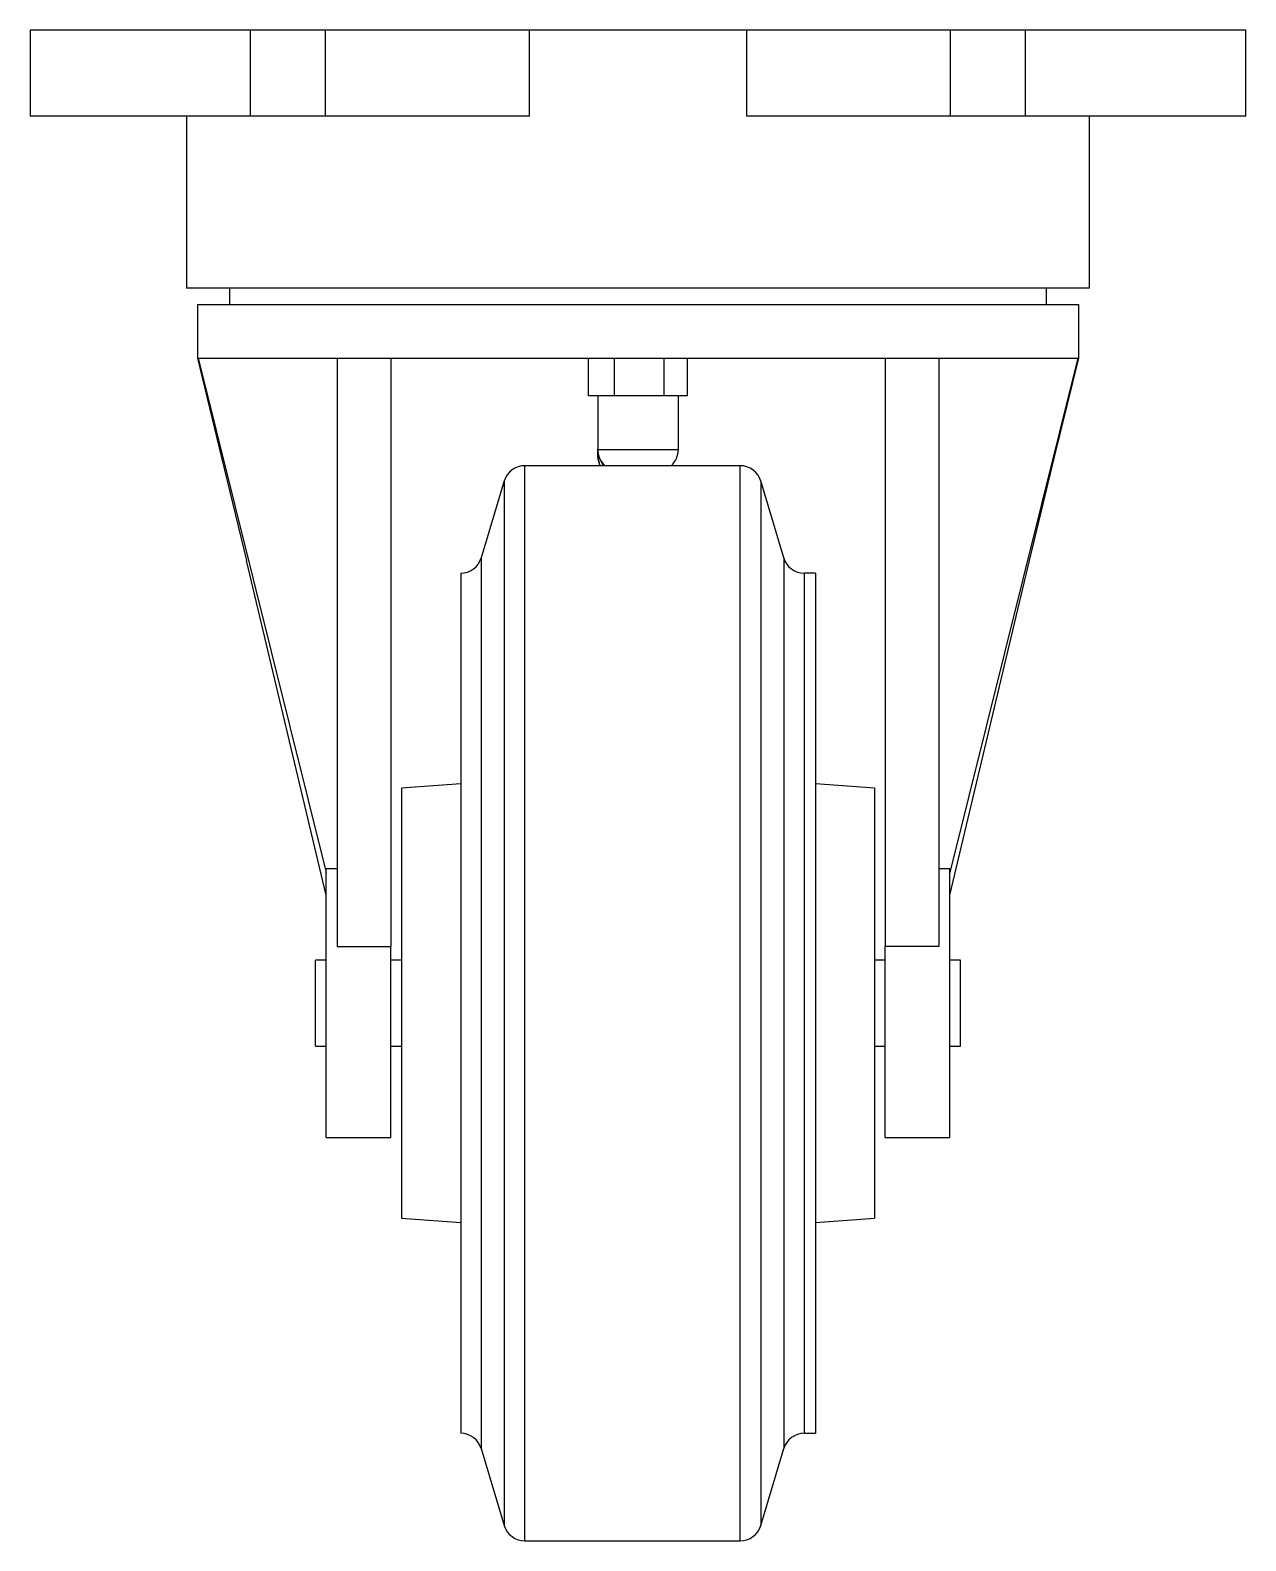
# Model space of a CAD drawing. Extents: x 10 to 375, y 10 to 476.
# Drawn here: x 262.1 to 375.2, y 191.2 to 331.7 of the extents above; entities that cross this region are included whole.
import ezdxf

# ---------------------------------------------------------------- set-up
doc = ezdxf.new("R2010")
doc.units = 0
doc.layers.get('0').update_dxf_attribs({"linetype": 'CONTINUOUS'})

msp = doc.modelspace()

# ---------------------------------------------------------------- linework, layer by layer
at = {"color": 7, "linetype": 'CONTINUOUS'}
for p, q in [((262.15, 331.74), (262.15, 323.74)), ((282.63, 331.74), (262.15, 331.74)), ((289.63, 331.74), (282.63, 331.74)), ((282.63, 323.74), (282.63, 331.74)), ((308.59, 331.74), (289.63, 331.74)), ((289.63, 323.74), (289.63, 331.74)), ((328.81, 331.74), (308.59, 331.74)), ((308.59, 323.74), (308.59, 331.74)), ((347.76, 331.74), (328.81, 331.74)), ((328.81, 323.74), (328.81, 331.74)), ((354.76, 331.74), (347.76, 331.74)), ((347.76, 323.74), (347.76, 331.74)), ((375.25, 331.74), (354.76, 331.74)), ((354.76, 323.74), (354.76, 331.74)), ((375.25, 323.74), (375.25, 331.74)), ((282.63, 323.74), (262.15, 323.74)), ((276.7, 323.74), (276.7, 307.74)), ((289.63, 323.74), (282.63, 323.74)), ((308.59, 323.74), (289.63, 323.74)), ((347.76, 323.74), (328.81, 323.74)), ((354.76, 323.74), (347.76, 323.74)), ((375.25, 323.74), (354.76, 323.74)), ((360.7, 307.74), (360.7, 323.74)), ((360.7, 307.74), (276.7, 307.74)), ((280.7, 307.74), (280.7, 306.24)), ((356.7, 306.24), (356.7, 307.74)), ((277.7, 306.24), (277.7, 301.24)), ((277.7, 306.24), (359.7, 306.24)), ((359.7, 301.24), (359.7, 306.24)), ((277.7, 301.24), (277.77, 301.24)), ((277.77, 301.24), (289.7, 253.4)), ((290.7, 301.24), (295.7, 301.24)), ((290.7, 301.24), (290.7, 246.53)), ((295.7, 301.24), (295.7, 246.53)), ((314.08, 297.74), (314.08, 301.24)), ((316.52, 297.74), (316.52, 301.24)), ((321.13, 297.74), (321.13, 301.24)), ((323.31, 297.74), (323.31, 301.24)), ((341.7, 301.24), (341.7, 246.53)), ((346.7, 301.24), (346.7, 246.53)), ((359.62, 301.24), (347.7, 253.4)), ((316.52, 297.74), (314.08, 297.74)), ((314.95, 297.74), (314.95, 292.74)), ((321.13, 297.74), (316.52, 297.74)), ((323.31, 297.74), (321.13, 297.74)), ((322.45, 292.74), (322.45, 297.74)), ((314.95, 292.74), (322.45, 292.74)), ((328.2, 291.24), (308.17, 291.24)), ((308.17, 241.24), (308.17, 291.24)), ((315.25, 291.69), (315.45, 291.24)), ((328.2, 241.24), (328.2, 291.24)), ((306.26, 289.82), (304.11, 282.67)), ((306.26, 289.82), (306.26, 241.24)), ((332.26, 282.67), (330.11, 289.82)), ((330.11, 289.82), (330.11, 241.24)), ((289.7, 251.29), (282.27, 282.42)), ((304.11, 282.67), (304.11, 199.82)), ((332.26, 282.67), (332.26, 199.82)), ((347.7, 251.29), (355.13, 282.42)), ((302.2, 281.24), (302.2, 201.24)), ((302.2, 281.24), (302.2, 201.24)), ((335.2, 281.24), (334.17, 281.24)), ((334.17, 281.24), (334.17, 201.24)), ((335.2, 281.24), (335.2, 201.24)), ((302.2, 261.65), (296.7, 261.24)), ((340.7, 261.24), (335.2, 261.65)), ((296.7, 261.24), (296.7, 221.24)), ((340.7, 261.24), (340.7, 221.24)), ((290.7, 253.74), (289.7, 253.74)), ((289.7, 228.74), (289.7, 253.74)), ((347.7, 253.74), (346.7, 253.74)), ((347.7, 228.74), (347.7, 253.74)), ((290.7, 246.53), (295.7, 246.53)), ((295.7, 228.74), (295.7, 246.53)), ((341.7, 228.74), (341.7, 246.53)), ((346.7, 246.53), (341.7, 246.53)), ((289.7, 245.24), (288.7, 245.24)), ((288.7, 239.08), (288.7, 245.24)), ((296.7, 245.24), (295.7, 245.24)), ((341.7, 245.24), (340.7, 245.24)), ((348.7, 245.24), (347.7, 245.24)), ((348.7, 239.08), (348.7, 245.24)), ((306.26, 241.24), (306.26, 192.67)), ((308.17, 191.24), (308.17, 241.24)), ((328.2, 191.24), (328.2, 241.24)), ((330.11, 241.24), (330.11, 192.67)), ((288.7, 237.24), (288.7, 239.08)), ((348.7, 237.24), (348.7, 239.08)), ((288.7, 237.24), (289.7, 237.24)), ((295.7, 237.24), (296.7, 237.24)), ((340.7, 237.24), (341.7, 237.24)), ((347.7, 237.24), (348.7, 237.24)), ((289.7, 228.74), (295.7, 228.74)), ((341.7, 228.74), (347.7, 228.74)), ((296.7, 221.24), (302.2, 220.84)), ((335.2, 220.84), (340.7, 221.24)), ((334.17, 201.24), (335.2, 201.24)), ((304.11, 199.82), (306.26, 192.67)), ((330.11, 192.67), (332.26, 199.82)), ((308.17, 191.24), (328.2, 191.24))]:
    msp.add_line(p, q, dxfattribs=at)
at = {"color": 7, "linetype": 'CONTINUOUS', "flags": 128}
for points in [[(277.7, 301.24), (279.96, 291.99), (282.27, 282.42)], [(341.7, 301.24), (343.01, 301.24), (344.28, 301.24), (346.7, 301.24)], [(355.13, 282.42), (357.48, 292.18), (359.7, 301.24)], [(359.7, 301.24), (359.7, 301.24), (359.62, 301.24)]]:
    msp.add_lwpolyline(points, dxfattribs=at)
at = {"color": 7}
for points in [[(277.77, 301.25, 0), (277.79, 301.25, 0), (277.8, 301.25, 0), (277.81, 301.25, 0), (277.82, 301.25, 0), (277.83, 301.25, 0), (277.85, 301.25, 0), (277.86, 301.25, 0), (277.87, 301.25, 0), (277.88, 301.25, 0), (277.89, 301.25, 0), (277.9, 301.25, 0), (277.92, 301.25, 0), (277.93, 301.25, 0), (277.94, 301.25, 0), (277.95, 301.25, 0), (277.97, 301.25, 0), (277.98, 301.25, 0), (277.99, 301.25, 0), (278, 301.25, 0), (278.02, 301.25, 0), (278.03, 301.25, 0), (278.04, 301.25, 0), (278.06, 301.25, 0), (278.07, 301.25, 0), (278.08, 301.25, 0), (278.1, 301.25, 0), (278.11, 301.25, 0), (278.12, 301.25, 0), (278.14, 301.25, 0), (278.15, 301.25, 0), (278.17, 301.25, 0), (278.18, 301.25, 0), (278.2, 301.25, 0), (278.21, 301.25, 0), (278.23, 301.25, 0), (278.24, 301.25, 0), (278.26, 301.25, 0), (278.27, 301.25, 0), (278.29, 301.25, 0), (278.31, 301.25, 0), (278.32, 301.25, 0), (278.34, 301.25, 0), (278.36, 301.25, 0), (278.37, 301.25, 0), (278.39, 301.25, 0), (278.41, 301.25, 0), (278.43, 301.25, 0), (278.44, 301.25, 0), (278.46, 301.25, 0), (278.48, 301.25, 0), (278.5, 301.25, 0), (278.52, 301.25, 0), (278.54, 301.25, 0), (278.56, 301.25, 0), (278.58, 301.25, 0), (278.6, 301.25, 0), (278.62, 301.25, 0), (278.64, 301.25, 0), (278.66, 301.25, 0), (278.69, 301.25, 0), (278.71, 301.25, 0), (278.73, 301.25, 0), (278.75, 301.25, 0), (278.78, 301.25, 0), (278.8, 301.25, 0), (278.82, 301.25, 0), (278.85, 301.25, 0), (278.87, 301.25, 0), (278.9, 301.25, 0), (278.92, 301.25, 0), (278.95, 301.25, 0), (278.98, 301.25, 0), (279, 301.25, 0), (279.03, 301.25, 0), (279.06, 301.25, 0), (279.08, 301.25, 0), (279.11, 301.25, 0), (279.14, 301.25, 0), (279.17, 301.25, 0), (279.19, 301.25, 0), (279.22, 301.25, 0), (279.25, 301.25, 0), (279.28, 301.25, 0), (279.31, 301.25, 0), (279.34, 301.25, 0), (279.37, 301.25, 0), (279.4, 301.25, 0), (279.44, 301.25, 0), (279.47, 301.25, 0), (279.5, 301.25, 0), (279.53, 301.25, 0), (279.56, 301.25, 0), (279.6, 301.25, 0), (279.63, 301.25, 0), (279.66, 301.25, 0), (279.7, 301.25, 0), (279.73, 301.25, 0), (279.77, 301.25, 0), (279.8, 301.25, 0), (279.83, 301.25, 0), (279.87, 301.25, 0), (279.91, 301.25, 0), (279.94, 301.25, 0), (279.98, 301.25, 0), (280.01, 301.25, 0), (280.05, 301.25, 0), (280.09, 301.25, 0), (280.12, 301.25, 0), (280.16, 301.25, 0), (280.2, 301.25, 0), (280.24, 301.25, 0), (280.27, 301.25, 0), (280.31, 301.25, 0), (280.35, 301.25, 0), (280.39, 301.25, 0), (280.43, 301.25, 0), (280.47, 301.25, 0), (280.51, 301.25, 0), (280.55, 301.25, 0), (280.59, 301.25, 0), (280.63, 301.25, 0), (280.67, 301.25, 0), (280.71, 301.25, 0), (280.75, 301.25, 0), (280.8, 301.25, 0), (280.84, 301.25, 0), (280.88, 301.25, 0), (280.92, 301.25, 0), (280.96, 301.25, 0), (281.01, 301.25, 0), (281.05, 301.25, 0), (281.09, 301.25, 0), (281.14, 301.25, 0), (281.18, 301.25, 0), (281.22, 301.25, 0), (281.27, 301.25, 0), (281.31, 301.25, 0), (281.36, 301.25, 0), (281.4, 301.25, 0), (281.45, 301.25, 0), (281.49, 301.25, 0), (281.54, 301.25, 0), (281.58, 301.25, 0), (281.63, 301.25, 0), (281.68, 301.25, 0), (281.72, 301.25, 0), (281.77, 301.25, 0), (281.82, 301.25, 0), (281.87, 301.25, 0), (281.91, 301.25, 0), (281.96, 301.25, 0), (282.01, 301.25, 0), (282.06, 301.25, 0), (282.11, 301.25, 0), (282.15, 301.25, 0), (282.2, 301.25, 0), (282.25, 301.25, 0), (282.3, 301.25, 0), (282.35, 301.25, 0), (282.4, 301.25, 0), (282.45, 301.25, 0), (282.5, 301.25, 0), (282.55, 301.25, 0), (282.61, 301.25, 0), (282.66, 301.25, 0), (282.71, 301.25, 0), (282.76, 301.25, 0), (282.81, 301.25, 0), (282.86, 301.25, 0), (282.92, 301.25, 0), (282.97, 301.25, 0), (283.02, 301.25, 0), (283.08, 301.25, 0), (283.13, 301.25, 0), (283.18, 301.25, 0), (283.24, 301.25, 0), (283.29, 301.25, 0), (283.35, 301.25, 0), (283.4, 301.25, 0), (283.46, 301.25, 0), (283.51, 301.25, 0), (283.57, 301.25, 0), (283.62, 301.25, 0), (283.68, 301.25, 0), (283.74, 301.25, 0), (283.79, 301.25, 0), (283.85, 301.25, 0), (283.91, 301.25, 0), (283.96, 301.25, 0), (284.02, 301.25, 0), (284.08, 301.25, 0), (284.14, 301.25, 0), (284.2, 301.25, 0), (284.26, 301.25, 0), (284.31, 301.25, 0), (284.37, 301.25, 0), (284.43, 301.25, 0), (284.49, 301.25, 0), (284.55, 301.25, 0), (284.61, 301.25, 0), (284.67, 301.25, 0), (284.73, 301.25, 0), (284.8, 301.25, 0), (284.86, 301.25, 0), (284.92, 301.25, 0), (284.98, 301.25, 0), (285.04, 301.25, 0), (285.1, 301.25, 0), (285.16, 301.25, 0), (285.23, 301.25, 0), (285.29, 301.25, 0), (285.35, 301.25, 0), (285.42, 301.25, 0), (285.48, 301.25, 0), (285.54, 301.25, 0), (285.61, 301.25, 0), (285.67, 301.25, 0), (285.74, 301.25, 0), (285.8, 301.25, 0), (285.86, 301.25, 0), (285.93, 301.25, 0), (285.99, 301.25, 0), (286.06, 301.25, 0), (286.12, 301.25, 0), (286.19, 301.25, 0), (286.26, 301.25, 0), (286.32, 301.25, 0), (286.39, 301.25, 0), (286.46, 301.25, 0), (286.52, 301.25, 0), (286.59, 301.25, 0), (286.66, 301.25, 0), (286.73, 301.25, 0), (286.79, 301.25, 0), (286.86, 301.25, 0), (286.93, 301.25, 0), (287, 301.25, 0), (287.07, 301.25, 0), (287.13, 301.25, 0), (287.2, 301.25, 0), (287.27, 301.25, 0), (287.34, 301.25, 0), (287.41, 301.25, 0), (287.48, 301.25, 0), (287.55, 301.25, 0), (287.62, 301.25, 0), (287.69, 301.25, 0), (287.76, 301.25, 0), (287.84, 301.25, 0), (287.91, 301.25, 0), (287.98, 301.25, 0), (288.05, 301.25, 0), (288.12, 301.25, 0), (288.19, 301.25, 0), (288.27, 301.25, 0), (288.34, 301.25, 0), (288.41, 301.25, 0), (288.49, 301.25, 0), (288.56, 301.25, 0), (288.63, 301.25, 0), (288.71, 301.25, 0), (288.78, 301.25, 0), (288.86, 301.25, 0), (288.93, 301.25, 0), (289, 301.25, 0), (289.08, 301.25, 0), (289.15, 301.25, 0), (289.23, 301.25, 0), (289.31, 301.25, 0), (289.38, 301.25, 0), (289.46, 301.25, 0), (289.53, 301.25, 0), (289.61, 301.25, 0), (289.69, 301.25, 0), (289.76, 301.25, 0), (289.84, 301.25, 0), (289.92, 301.25, 0), (290, 301.25, 0), (290.07, 301.25, 0), (290.15, 301.25, 0), (290.23, 301.25, 0), (290.31, 301.25, 0), (290.38, 301.25, 0), (290.46, 301.25, 0), (290.54, 301.25, 0), (290.62, 301.25, 0), (290.7, 301.25, 0)], [(295.7, 301.25, 0), (295.8, 301.25, 0), (295.9, 301.25, 0), (296, 301.25, 0), (296.1, 301.25, 0), (296.19, 301.25, 0), (296.29, 301.25, 0), (296.39, 301.25, 0), (296.49, 301.25, 0), (296.59, 301.25, 0), (296.69, 301.25, 0), (296.79, 301.25, 0), (296.89, 301.25, 0), (296.99, 301.25, 0), (297.09, 301.25, 0), (297.19, 301.25, 0), (297.29, 301.25, 0), (297.39, 301.25, 0), (297.49, 301.25, 0), (297.59, 301.25, 0), (297.69, 301.25, 0), (297.79, 301.25, 0), (297.89, 301.25, 0), (297.99, 301.25, 0), (298.1, 301.25, 0), (298.2, 301.25, 0), (298.3, 301.25, 0), (298.4, 301.25, 0), (298.5, 301.25, 0), (298.6, 301.25, 0), (298.7, 301.25, 0), (298.81, 301.25, 0), (298.91, 301.25, 0), (299.01, 301.25, 0), (299.11, 301.25, 0), (299.22, 301.25, 0), (299.32, 301.25, 0), (299.42, 301.25, 0), (299.53, 301.25, 0), (299.63, 301.25, 0), (299.73, 301.25, 0), (299.84, 301.25, 0), (299.94, 301.25, 0), (300.05, 301.25, 0), (300.15, 301.25, 0), (300.26, 301.25, 0), (300.36, 301.25, 0), (300.47, 301.25, 0), (300.57, 301.25, 0), (300.68, 301.25, 0), (300.78, 301.25, 0), (300.89, 301.25, 0), (301, 301.25, 0), (301.1, 301.25, 0), (301.21, 301.25, 0), (301.31, 301.25, 0), (301.42, 301.25, 0), (301.53, 301.25, 0), (301.64, 301.25, 0), (301.74, 301.25, 0), (301.85, 301.25, 0), (301.96, 301.25, 0), (302.07, 301.25, 0), (302.17, 301.25, 0), (302.28, 301.25, 0), (302.39, 301.25, 0), (302.5, 301.25, 0), (302.61, 301.25, 0), (302.71, 301.25, 0), (302.82, 301.25, 0), (302.93, 301.25, 0), (303.04, 301.25, 0), (303.15, 301.25, 0), (303.26, 301.25, 0), (303.37, 301.25, 0), (303.48, 301.25, 0), (303.59, 301.25, 0), (303.7, 301.25, 0), (303.81, 301.25, 0), (303.92, 301.25, 0), (304.03, 301.25, 0), (304.14, 301.25, 0), (304.25, 301.25, 0), (304.36, 301.25, 0), (304.47, 301.25, 0), (304.58, 301.25, 0), (304.69, 301.25, 0), (304.8, 301.25, 0), (304.91, 301.25, 0), (305.02, 301.25, 0), (305.13, 301.25, 0), (305.24, 301.25, 0), (305.35, 301.25, 0), (305.46, 301.25, 0), (305.58, 301.25, 0), (305.69, 301.25, 0), (305.8, 301.25, 0), (305.91, 301.25, 0), (306.02, 301.25, 0), (306.13, 301.25, 0), (306.25, 301.25, 0), (306.36, 301.25, 0), (306.47, 301.25, 0), (306.58, 301.25, 0), (306.7, 301.25, 0), (306.81, 301.25, 0), (306.92, 301.25, 0), (307.03, 301.25, 0), (307.15, 301.25, 0), (307.26, 301.25, 0), (307.37, 301.25, 0), (307.49, 301.25, 0), (307.6, 301.25, 0), (307.71, 301.25, 0), (307.82, 301.25, 0), (307.94, 301.25, 0), (308.05, 301.25, 0), (308.17, 301.25, 0), (308.28, 301.25, 0), (308.39, 301.25, 0), (308.51, 301.25, 0), (308.62, 301.25, 0), (308.74, 301.25, 0), (308.85, 301.25, 0), (308.96, 301.25, 0), (309.08, 301.25, 0), (309.19, 301.25, 0), (309.31, 301.25, 0), (309.42, 301.25, 0), (309.54, 301.25, 0), (309.65, 301.25, 0), (309.77, 301.25, 0), (309.88, 301.25, 0), (310, 301.25, 0), (310.11, 301.25, 0), (310.23, 301.25, 0), (310.34, 301.25, 0), (310.46, 301.25, 0), (310.57, 301.25, 0), (310.69, 301.25, 0), (310.8, 301.25, 0), (310.92, 301.25, 0), (311.03, 301.25, 0), (311.15, 301.25, 0), (311.26, 301.25, 0), (311.38, 301.25, 0), (311.5, 301.25, 0), (311.61, 301.25, 0), (311.73, 301.25, 0), (311.85, 301.25, 0), (311.96, 301.25, 0), (312.08, 301.25, 0), (312.19, 301.25, 0), (312.31, 301.25, 0), (312.43, 301.25, 0), (312.54, 301.25, 0), (312.66, 301.25, 0), (312.77, 301.25, 0), (312.89, 301.25, 0), (313.01, 301.25, 0), (313.12, 301.25, 0), (313.24, 301.25, 0), (313.36, 301.25, 0), (313.47, 301.25, 0), (313.59, 301.25, 0), (313.71, 301.25, 0), (313.82, 301.25, 0), (313.94, 301.25, 0), (314.06, 301.25, 0), (314.18, 301.25, 0), (314.29, 301.25, 0), (314.41, 301.25, 0), (314.53, 301.25, 0), (314.64, 301.25, 0), (314.76, 301.25, 0), (314.88, 301.25, 0), (315, 301.25, 0), (315.11, 301.25, 0), (315.23, 301.25, 0), (315.35, 301.25, 0), (315.46, 301.25, 0), (315.58, 301.25, 0), (315.7, 301.25, 0), (315.82, 301.25, 0), (315.93, 301.25, 0), (316.05, 301.25, 0), (316.17, 301.25, 0), (316.29, 301.25, 0), (316.4, 301.25, 0), (316.52, 301.25, 0), (316.64, 301.25, 0), (316.76, 301.25, 0), (316.87, 301.25, 0), (316.99, 301.25, 0), (317.11, 301.25, 0), (317.23, 301.25, 0), (317.34, 301.25, 0), (317.46, 301.25, 0), (317.58, 301.25, 0), (317.7, 301.25, 0), (317.81, 301.25, 0), (317.93, 301.25, 0), (318.05, 301.25, 0), (318.17, 301.25, 0), (318.29, 301.25, 0), (318.4, 301.25, 0), (318.52, 301.25, 0), (318.64, 301.25, 0), (318.76, 301.25, 0), (318.87, 301.25, 0), (318.99, 301.25, 0), (319.11, 301.25, 0), (319.23, 301.25, 0), (319.35, 301.25, 0), (319.46, 301.25, 0), (319.58, 301.25, 0), (319.7, 301.25, 0), (319.81, 301.25, 0), (319.93, 301.25, 0), (320.05, 301.25, 0), (320.17, 301.25, 0), (320.29, 301.25, 0), (320.4, 301.25, 0), (320.52, 301.25, 0), (320.64, 301.25, 0), (320.76, 301.25, 0), (320.87, 301.25, 0), (320.99, 301.25, 0), (321.11, 301.25, 0), (321.23, 301.25, 0), (321.34, 301.25, 0), (321.46, 301.25, 0), (321.58, 301.25, 0), (321.7, 301.25, 0), (321.81, 301.25, 0), (321.93, 301.25, 0), (322.05, 301.25, 0), (322.17, 301.25, 0), (322.28, 301.25, 0), (322.4, 301.25, 0), (322.52, 301.25, 0), (322.63, 301.25, 0), (322.75, 301.25, 0), (322.87, 301.25, 0), (322.99, 301.25, 0), (323.1, 301.25, 0), (323.22, 301.25, 0), (323.34, 301.25, 0), (323.45, 301.25, 0), (323.57, 301.25, 0), (323.69, 301.25, 0), (323.8, 301.25, 0), (323.92, 301.25, 0), (324.04, 301.25, 0), (324.15, 301.25, 0), (324.27, 301.25, 0), (324.39, 301.25, 0), (324.5, 301.25, 0), (324.62, 301.25, 0), (324.74, 301.25, 0), (324.85, 301.25, 0), (324.97, 301.25, 0), (325.08, 301.25, 0), (325.2, 301.25, 0), (325.32, 301.25, 0), (325.43, 301.25, 0), (325.55, 301.25, 0), (325.67, 301.25, 0), (325.78, 301.25, 0), (325.9, 301.25, 0), (326.01, 301.25, 0), (326.13, 301.25, 0), (326.25, 301.25, 0), (326.36, 301.25, 0), (326.48, 301.25, 0), (326.59, 301.25, 0), (326.71, 301.25, 0), (326.82, 301.25, 0), (326.94, 301.25, 0), (327.05, 301.25, 0), (327.17, 301.25, 0), (327.28, 301.25, 0), (327.4, 301.25, 0), (327.51, 301.25, 0), (327.63, 301.25, 0), (327.74, 301.25, 0), (327.86, 301.25, 0), (327.97, 301.25, 0), (328.09, 301.25, 0), (328.2, 301.25, 0), (328.32, 301.25, 0), (328.43, 301.25, 0), (328.55, 301.25, 0), (328.66, 301.25, 0), (328.77, 301.25, 0), (328.89, 301.25, 0), (329, 301.25, 0), (329.12, 301.25, 0), (329.23, 301.25, 0), (329.34, 301.25, 0), (329.46, 301.25, 0), (329.57, 301.25, 0), (329.68, 301.25, 0), (329.8, 301.25, 0), (329.91, 301.25, 0), (330.02, 301.25, 0), (330.14, 301.25, 0), (330.25, 301.25, 0), (330.36, 301.25, 0), (330.47, 301.25, 0), (330.59, 301.25, 0), (330.7, 301.25, 0), (330.81, 301.25, 0), (330.92, 301.25, 0), (331.04, 301.25, 0), (331.15, 301.25, 0), (331.26, 301.25, 0), (331.37, 301.25, 0), (331.48, 301.25, 0), (331.6, 301.25, 0), (331.71, 301.25, 0), (331.82, 301.25, 0), (331.93, 301.25, 0), (332.04, 301.25, 0), (332.15, 301.25, 0), (332.26, 301.25, 0), (332.38, 301.25, 0), (332.49, 301.25, 0), (332.6, 301.25, 0), (332.71, 301.25, 0), (332.82, 301.25, 0), (332.93, 301.25, 0), (333.04, 301.25, 0), (333.15, 301.25, 0), (333.26, 301.25, 0), (333.37, 301.25, 0), (333.48, 301.25, 0), (333.59, 301.25, 0), (333.7, 301.25, 0), (333.81, 301.25, 0), (333.92, 301.25, 0), (334.03, 301.25, 0), (334.14, 301.25, 0), (334.25, 301.25, 0), (334.35, 301.25, 0), (334.46, 301.25, 0), (334.57, 301.25, 0), (334.68, 301.25, 0), (334.79, 301.25, 0), (334.9, 301.25, 0), (335, 301.25, 0), (335.11, 301.25, 0), (335.22, 301.25, 0), (335.33, 301.25, 0), (335.44, 301.25, 0), (335.54, 301.25, 0), (335.65, 301.25, 0), (335.76, 301.25, 0), (335.87, 301.25, 0), (335.97, 301.25, 0), (336.08, 301.25, 0), (336.19, 301.25, 0), (336.29, 301.25, 0), (336.4, 301.25, 0), (336.5, 301.25, 0), (336.61, 301.25, 0), (336.72, 301.25, 0), (336.82, 301.25, 0), (336.93, 301.25, 0), (337.03, 301.25, 0), (337.14, 301.25, 0), (337.24, 301.25, 0), (337.35, 301.25, 0), (337.45, 301.25, 0), (337.56, 301.25, 0), (337.66, 301.25, 0), (337.76, 301.25, 0), (337.87, 301.25, 0), (337.97, 301.25, 0), (338.07, 301.25, 0), (338.18, 301.25, 0), (338.28, 301.25, 0), (338.38, 301.25, 0), (338.49, 301.25, 0), (338.59, 301.25, 0), (338.69, 301.25, 0), (338.79, 301.25, 0), (338.89, 301.25, 0), (339, 301.25, 0), (339.1, 301.25, 0), (339.2, 301.25, 0), (339.3, 301.25, 0), (339.4, 301.25, 0), (339.5, 301.25, 0), (339.6, 301.25, 0), (339.7, 301.25, 0), (339.8, 301.25, 0), (339.9, 301.25, 0), (340, 301.25, 0), (340.1, 301.25, 0), (340.2, 301.25, 0), (340.3, 301.25, 0), (340.4, 301.25, 0), (340.5, 301.25, 0), (340.6, 301.25, 0), (340.7, 301.25, 0), (340.8, 301.25, 0), (340.9, 301.25, 0), (341, 301.25, 0), (341.1, 301.25, 0), (341.2, 301.25, 0), (341.3, 301.25, 0), (341.4, 301.25, 0), (341.5, 301.25, 0), (341.6, 301.25, 0), (341.7, 301.25, 0)], [(346.7, 301.25, 0), (346.78, 301.25, 0), (346.85, 301.25, 0), (346.93, 301.25, 0), (347.01, 301.25, 0), (347.09, 301.25, 0), (347.17, 301.25, 0), (347.24, 301.25, 0), (347.32, 301.25, 0), (347.4, 301.25, 0), (347.48, 301.25, 0), (347.55, 301.25, 0), (347.63, 301.25, 0), (347.71, 301.25, 0), (347.79, 301.25, 0), (347.86, 301.25, 0), (347.94, 301.25, 0), (348.01, 301.25, 0), (348.09, 301.25, 0), (348.17, 301.25, 0), (348.24, 301.25, 0), (348.31, 301.25, 0), (348.39, 301.25, 0), (348.46, 301.25, 0), (348.54, 301.25, 0), (348.61, 301.25, 0), (348.69, 301.25, 0), (348.76, 301.25, 0), (348.83, 301.25, 0), (348.91, 301.25, 0), (348.98, 301.25, 0), (349.05, 301.25, 0), (349.13, 301.25, 0), (349.2, 301.25, 0), (349.27, 301.25, 0), (349.34, 301.25, 0), (349.42, 301.25, 0), (349.49, 301.25, 0), (349.56, 301.25, 0), (349.63, 301.25, 0), (349.7, 301.25, 0), (349.77, 301.25, 0), (349.84, 301.25, 0), (349.91, 301.25, 0), (349.98, 301.25, 0), (350.05, 301.25, 0), (350.12, 301.25, 0), (350.19, 301.25, 0), (350.26, 301.25, 0), (350.33, 301.25, 0), (350.4, 301.25, 0), (350.47, 301.25, 0), (350.53, 301.25, 0), (350.6, 301.25, 0), (350.67, 301.25, 0), (350.74, 301.25, 0), (350.81, 301.25, 0), (350.87, 301.25, 0), (350.94, 301.25, 0), (351, 301.25, 0), (351.07, 301.25, 0), (351.14, 301.25, 0), (351.2, 301.25, 0), (351.27, 301.25, 0), (351.33, 301.25, 0), (351.4, 301.25, 0), (351.47, 301.25, 0), (351.53, 301.25, 0), (351.6, 301.25, 0), (351.66, 301.25, 0), (351.72, 301.25, 0), (351.79, 301.25, 0), (351.85, 301.25, 0), (351.92, 301.25, 0), (351.98, 301.25, 0), (352.04, 301.25, 0), (352.11, 301.25, 0), (352.17, 301.25, 0), (352.23, 301.25, 0), (352.29, 301.25, 0), (352.35, 301.25, 0), (352.42, 301.25, 0), (352.48, 301.25, 0), (352.54, 301.25, 0), (352.6, 301.25, 0), (352.66, 301.25, 0), (352.72, 301.25, 0), (352.78, 301.25, 0), (352.84, 301.25, 0), (352.9, 301.25, 0), (352.96, 301.25, 0), (353.02, 301.25, 0), (353.08, 301.25, 0), (353.14, 301.25, 0), (353.2, 301.25, 0), (353.26, 301.25, 0), (353.31, 301.25, 0), (353.37, 301.25, 0), (353.43, 301.25, 0), (353.49, 301.25, 0), (353.54, 301.25, 0), (353.6, 301.25, 0), (353.66, 301.25, 0), (353.71, 301.25, 0), (353.77, 301.25, 0), (353.83, 301.25, 0), (353.88, 301.25, 0), (353.94, 301.25, 0), (353.99, 301.25, 0), (354.05, 301.25, 0), (354.1, 301.25, 0), (354.16, 301.25, 0), (354.21, 301.25, 0), (354.26, 301.25, 0), (354.32, 301.25, 0), (354.37, 301.25, 0), (354.43, 301.25, 0), (354.48, 301.25, 0), (354.53, 301.25, 0), (354.58, 301.25, 0), (354.63, 301.25, 0), (354.69, 301.25, 0), (354.74, 301.25, 0), (354.79, 301.25, 0), (354.84, 301.25, 0), (354.89, 301.25, 0), (354.94, 301.25, 0), (354.99, 301.25, 0), (355.04, 301.25, 0), (355.09, 301.25, 0), (355.14, 301.25, 0), (355.19, 301.25, 0), (355.24, 301.25, 0), (355.29, 301.25, 0), (355.34, 301.25, 0), (355.39, 301.25, 0), (355.44, 301.25, 0), (355.48, 301.25, 0), (355.53, 301.25, 0), (355.58, 301.25, 0), (355.62, 301.25, 0), (355.67, 301.25, 0), (355.72, 301.25, 0), (355.76, 301.25, 0), (355.81, 301.25, 0), (355.86, 301.25, 0), (355.9, 301.25, 0), (355.95, 301.25, 0), (355.99, 301.25, 0), (356.04, 301.25, 0), (356.08, 301.25, 0), (356.13, 301.25, 0), (356.17, 301.25, 0), (356.21, 301.25, 0), (356.26, 301.25, 0), (356.3, 301.25, 0), (356.35, 301.25, 0), (356.39, 301.25, 0), (356.43, 301.25, 0), (356.47, 301.25, 0), (356.51, 301.25, 0), (356.56, 301.25, 0), (356.6, 301.25, 0), (356.64, 301.25, 0), (356.68, 301.25, 0), (356.72, 301.25, 0), (356.76, 301.25, 0), (356.8, 301.25, 0), (356.85, 301.25, 0), (356.88, 301.25, 0), (356.92, 301.25, 0), (356.96, 301.25, 0), (357, 301.25, 0), (357.04, 301.25, 0), (357.08, 301.25, 0), (357.12, 301.25, 0), (357.16, 301.25, 0), (357.19, 301.25, 0), (357.23, 301.25, 0), (357.27, 301.25, 0), (357.31, 301.25, 0), (357.34, 301.25, 0), (357.38, 301.25, 0), (357.42, 301.25, 0), (357.45, 301.25, 0), (357.49, 301.25, 0), (357.52, 301.25, 0), (357.56, 301.25, 0), (357.59, 301.25, 0), (357.63, 301.25, 0), (357.66, 301.25, 0), (357.7, 301.25, 0), (357.73, 301.25, 0), (357.76, 301.25, 0), (357.8, 301.25, 0), (357.83, 301.25, 0), (357.86, 301.25, 0), (357.89, 301.25, 0), (357.93, 301.25, 0), (357.96, 301.25, 0), (357.99, 301.25, 0), (358.02, 301.25, 0), (358.05, 301.25, 0), (358.08, 301.25, 0), (358.11, 301.25, 0), (358.14, 301.25, 0), (358.17, 301.25, 0), (358.2, 301.25, 0), (358.23, 301.25, 0), (358.26, 301.25, 0), (358.29, 301.25, 0), (358.31, 301.25, 0), (358.34, 301.25, 0), (358.37, 301.25, 0), (358.39, 301.25, 0), (358.42, 301.25, 0), (358.45, 301.25, 0), (358.47, 301.25, 0), (358.5, 301.25, 0), (358.52, 301.25, 0), (358.55, 301.25, 0), (358.57, 301.25, 0), (358.6, 301.25, 0), (358.62, 301.25, 0), (358.64, 301.25, 0), (358.67, 301.25, 0), (358.69, 301.25, 0), (358.71, 301.25, 0), (358.73, 301.25, 0), (358.75, 301.25, 0), (358.77, 301.25, 0), (358.8, 301.25, 0), (358.81, 301.25, 0), (358.83, 301.25, 0), (358.86, 301.25, 0), (358.88, 301.25, 0), (358.89, 301.25, 0), (358.91, 301.25, 0), (358.93, 301.25, 0), (358.95, 301.25, 0), (358.97, 301.25, 0), (358.99, 301.25, 0), (359, 301.25, 0), (359.02, 301.25, 0), (359.04, 301.25, 0), (359.06, 301.25, 0), (359.07, 301.25, 0), (359.09, 301.25, 0), (359.11, 301.25, 0), (359.12, 301.25, 0), (359.14, 301.25, 0), (359.15, 301.25, 0), (359.17, 301.25, 0), (359.18, 301.25, 0), (359.2, 301.25, 0), (359.21, 301.25, 0), (359.23, 301.25, 0), (359.24, 301.25, 0), (359.26, 301.25, 0), (359.27, 301.25, 0), (359.28, 301.25, 0), (359.3, 301.25, 0), (359.31, 301.25, 0), (359.32, 301.25, 0), (359.34, 301.25, 0), (359.35, 301.25, 0), (359.37, 301.25, 0), (359.38, 301.25, 0), (359.39, 301.25, 0), (359.4, 301.25, 0), (359.42, 301.25, 0), (359.43, 301.25, 0), (359.44, 301.25, 0), (359.45, 301.25, 0), (359.47, 301.25, 0), (359.48, 301.25, 0), (359.49, 301.25, 0), (359.5, 301.25, 0), (359.51, 301.25, 0), (359.53, 301.25, 0), (359.54, 301.25, 0), (359.55, 301.25, 0), (359.56, 301.25, 0), (359.57, 301.25, 0), (359.59, 301.25, 0), (359.6, 301.25, 0), (359.61, 301.25, 0), (359.62, 301.25, 0)]]:
    msp.add_polyline3d(points, dxfattribs=at)
at = {"color": 7, "linetype": 'CONTINUOUS'}
for centre, radius, start, end in [((318.36, 292.48), 3.44, 172.1999, 201.0395), ((318.37, 292.51), 3.44, 172.8993, 201.5753), ((316.95, 292.74), 2, 180, 227.8168), ((320.45, 292.74), 2, 311.4254, 0), ((308.17, 289.24), 2, 90, 163.3008), ((328.2, 289.24), 2, 16.6992, 90), ((302.2, 283.24), 2, 270, 343.3008), ((334.17, 283.24), 2, 196.6992, 270), ((302.2, 199.24), 2, 16.6992, 90), ((334.17, 199.24), 2, 90, 163.3008), ((308.17, 193.24), 2, 196.6992, 270), ((328.2, 193.24), 2, 270, 343.3008)]:
    msp.add_arc(centre, radius, start, end, dxfattribs=at)

doc.saveas('drawing.dxf')
